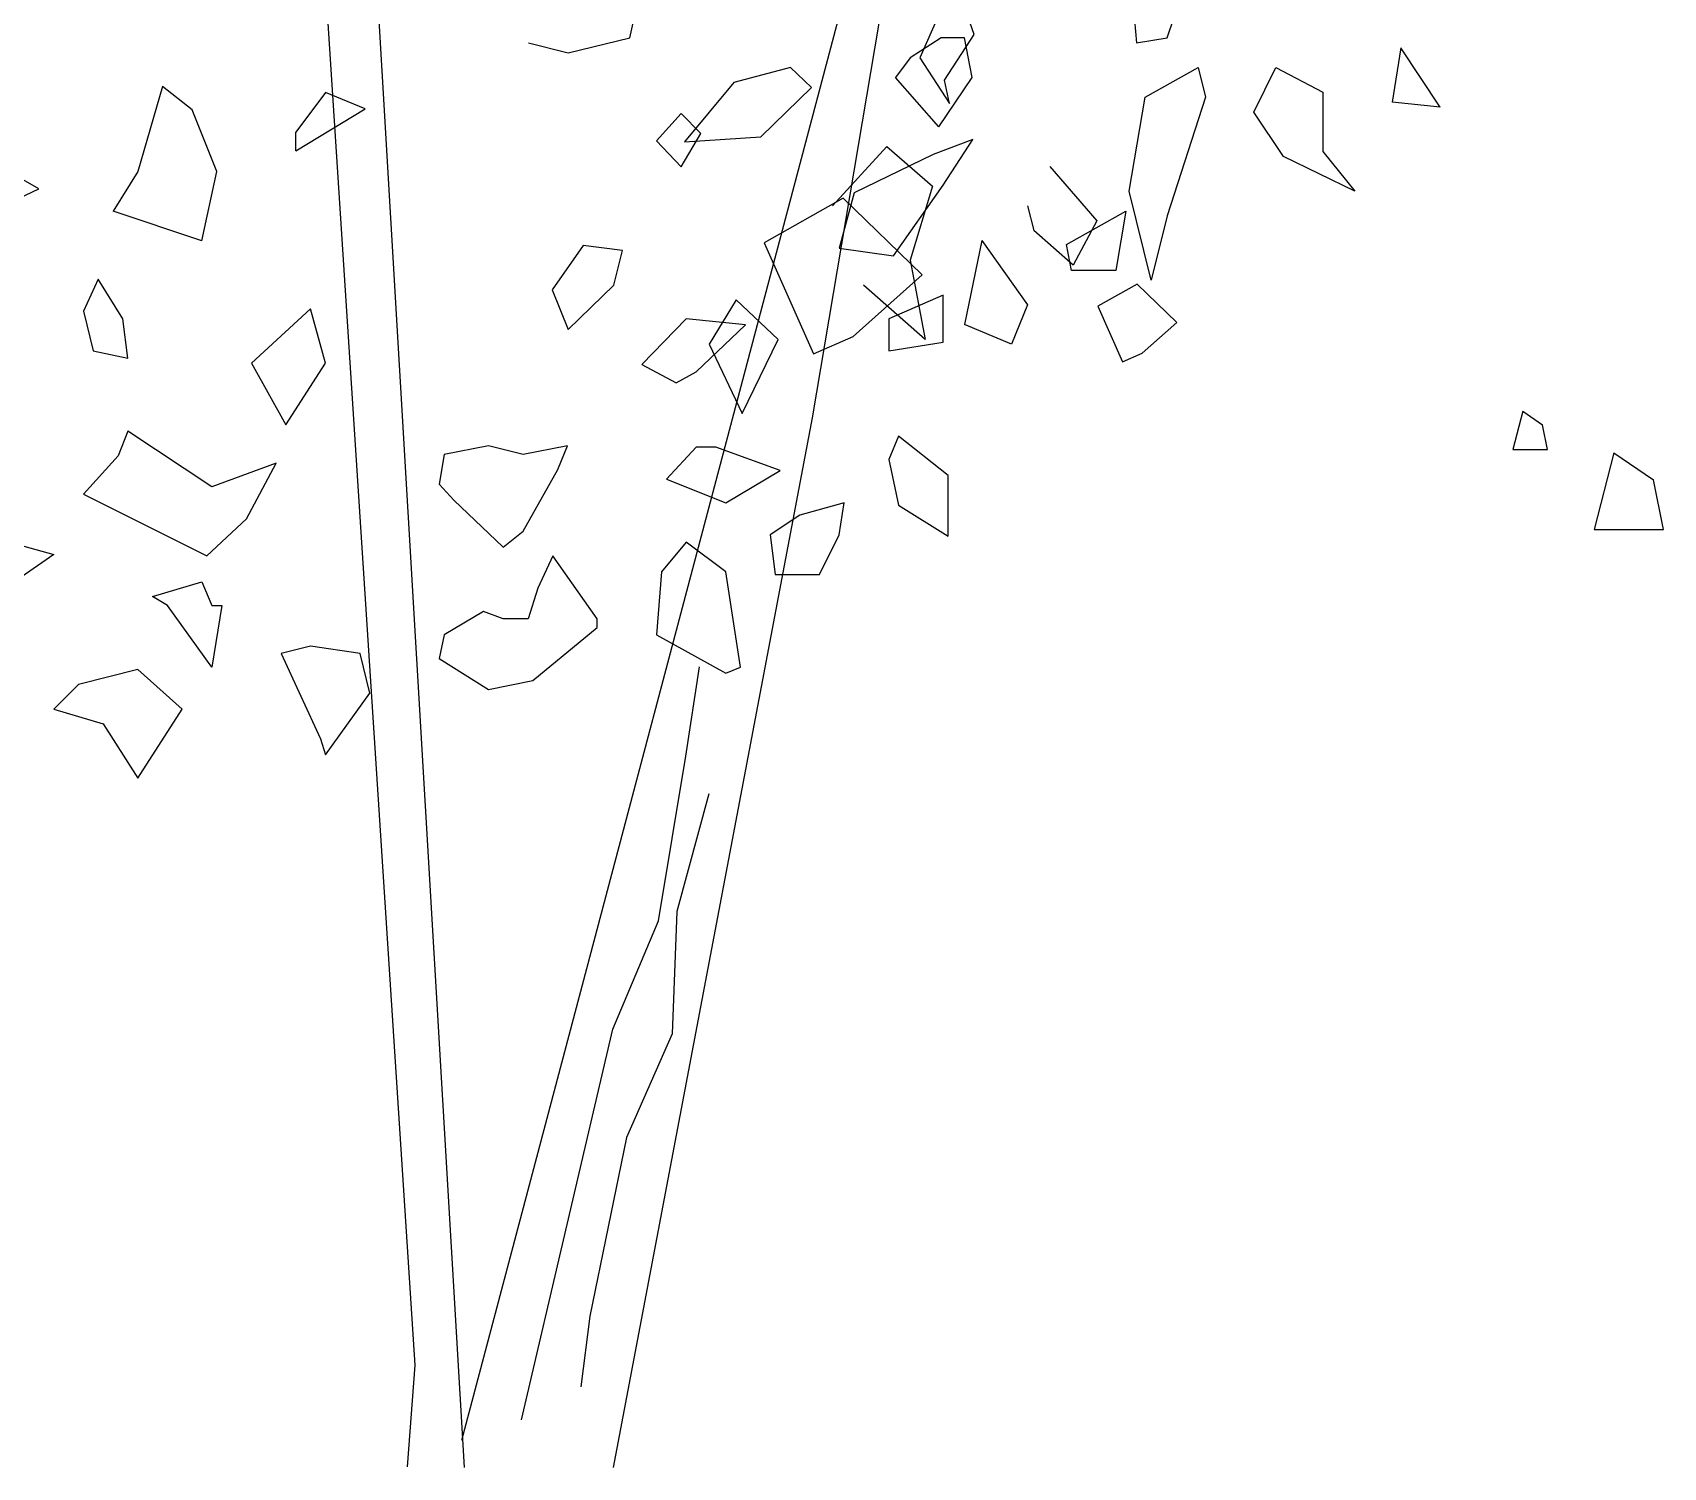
# Model space of a CAD drawing. Header units: millimetres. Extents: x 452.6 to 454.46, y 2596.55 to 2597.55.
# Drawn here: x 453.0434 to 453.3013, y 2596.5512 to 2596.778 of the extents above; entities that cross this region are included whole.
import ezdxf

# ---------------------------------------------------------------- set-up
doc = ezdxf.new("R2010")
doc.units = ezdxf.units.MM
doc.header["$LTSCALE"] = 10
doc.layers.add('Vegetais', color=94, linetype='Continuous')

msp = doc.modelspace()

# ---------------------------------------------------------------- linework, layer by layer
at = {"layer": 'Vegetais', "color": 34}
for p, q in [((453.11168, 2596.55116), (453.09596, 2596.81825)), ((453.08808, 2596.81016), (453.10383, 2596.56734)), ((453.16674, 2596.71708), (453.18246, 2596.81016)), ((453.11127, 2596.55548), (453.17658, 2596.80179)), ((453.13527, 2596.55116), (453.16674, 2596.71708)), ((453.14527, 2596.63906), (453.14452, 2596.61971)), ((453.13515, 2596.62046), (453.14236, 2596.63757)), ((453.12068, 2596.5587), (453.13515, 2596.62046)), ((453.14452, 2596.61971), (453.1373, 2596.60334)), ((453.1373, 2596.60334), (453.13443, 2596.58921)), ((453.13443, 2596.58921), (453.13152, 2596.57507)), ((453.13152, 2596.57507), (453.13008, 2596.56391)), ((453.10383, 2596.56734), (453.10261, 2596.55127))]:
    msp.add_line(p, q, dxfattribs=at)
at = {"layer": 'Vegetais'}
for p, q in [((453.21677, 2596.79044), (453.21793, 2596.77638)), ((453.18918, 2596.78649), (453.18371, 2596.77399)), ((453.1923, 2596.77771), (453.18918, 2596.78649)), ((453.2228, 2596.77716), (453.22515, 2596.78419)), ((453.13786, 2596.77716), (453.13902, 2596.78263)), ((453.12183, 2596.77638), (453.12808, 2596.77481)), ((453.12808, 2596.77481), (453.13786, 2596.77716)), ((453.18708, 2596.77716), (453.18218, 2596.77403)), ((453.19077, 2596.77716), (453.18708, 2596.77716)), ((453.18761, 2596.77047), (453.1923, 2596.77771)), ((453.19196, 2596.77091), (453.19077, 2596.77716)), ((453.21793, 2596.77638), (453.2228, 2596.77716)), ((453.25974, 2596.77559), (453.25836, 2596.767)), ((453.26599, 2596.76622), (453.25974, 2596.77559)), ((453.18218, 2596.77403), (453.17983, 2596.77091)), ((453.18371, 2596.77399), (453.1884, 2596.76677)), ((453.16324, 2596.77247), (453.15427, 2596.77013)), ((453.16655, 2596.76934), (453.16324, 2596.77247)), ((453.18668, 2596.76309), (453.17983, 2596.77091)), ((453.18668, 2596.76309), (453.19196, 2596.77091)), ((453.1884, 2596.76677), (453.18761, 2596.77047)), ((453.2193, 2596.76778), (453.22771, 2596.77247)), ((453.22771, 2596.77247), (453.22886, 2596.76778)), ((453.23649, 2596.76544), (453.23999, 2596.77247)), ((453.23999, 2596.77247), (453.24743, 2596.76856)), ((453.06393, 2596.76948), (453.06002, 2596.75602)), ((453.06861, 2596.76578), (453.06393, 2596.76948)), ((453.08971, 2596.76852), (453.08502, 2596.76227)), ((453.09596, 2596.76597), (453.08971, 2596.76852)), ((453.15427, 2596.77013), (453.14646, 2596.76075)), ((453.15855, 2596.76153), (453.16655, 2596.76934)), ((453.21677, 2596.75294), (453.2193, 2596.76778)), ((453.22886, 2596.76778), (453.2228, 2596.74903)), ((453.24743, 2596.76856), (453.24743, 2596.75919)), ((453.07252, 2596.75602), (453.06861, 2596.76578)), ((453.08502, 2596.75933), (453.09596, 2596.76597)), ((453.14596, 2596.76519), (453.14205, 2596.76089)), ((453.14908, 2596.76206), (453.14596, 2596.76519)), ((453.24118, 2596.75841), (453.23649, 2596.76544)), ((453.26599, 2596.76622), (453.25836, 2596.767)), ((453.08502, 2596.75933), (453.08502, 2596.76227)), ((453.14205, 2596.76089), (453.14596, 2596.7568)), ((453.14596, 2596.7568), (453.14908, 2596.76206)), ((453.14646, 2596.76075), (453.15855, 2596.76153)), ((453.19205, 2596.76109), (453.1858, 2596.75875)), ((453.18736, 2596.75386), (453.19205, 2596.76109)), ((453.0444, 2596.75328), (453.03346, 2596.75953)), ((453.1699, 2596.75059), (453.17849, 2596.75997)), ((453.1858, 2596.75875), (453.1733, 2596.75269)), ((453.17849, 2596.75997), (453.18571, 2596.75372)), ((453.25249, 2596.75294), (453.24118, 2596.75841)), ((453.24743, 2596.75919), (453.25249, 2596.75294)), ((453.06002, 2596.75602), (453.05611, 2596.74977)), ((453.07018, 2596.74508), (453.07252, 2596.75602)), ((453.20427, 2596.75684), (453.21168, 2596.74825)), ((453.03893, 2596.75073), (453.0444, 2596.75328)), ((453.1733, 2596.75269), (453.17096, 2596.74391)), ((453.17955, 2596.74273), (453.18736, 2596.75386)), ((453.18571, 2596.75372), (453.18218, 2596.742)), ((453.22027, 2596.73888), (453.21677, 2596.75294)), ((453.07018, 2596.74508), (453.05611, 2596.74977)), ((453.17158, 2596.7518), (453.15908, 2596.74477)), ((453.18408, 2596.73969), (453.17158, 2596.7518)), ((453.20074, 2596.75059), (453.20171, 2596.74669)), ((453.2069, 2596.74448), (453.21627, 2596.74977)), ((453.21627, 2596.74977), (453.21471, 2596.74039)), ((453.21168, 2596.74825), (453.20796, 2596.74122)), ((453.2228, 2596.74903), (453.22027, 2596.73888)), ((453.15908, 2596.74477), (453.1669, 2596.72719)), ((453.19352, 2596.74513), (453.19077, 2596.73184)), ((453.19352, 2596.74513), (453.20074, 2596.73497)), ((453.20796, 2596.74122), (453.20171, 2596.74669)), ((453.13043, 2596.74434), (453.12555, 2596.73731)), ((453.13668, 2596.74356), (453.13043, 2596.74434)), ((453.1353, 2596.73809), (453.13668, 2596.74356)), ((453.17096, 2596.74391), (453.17955, 2596.74273)), ((453.18218, 2596.742), (453.18452, 2596.7295)), ((453.20768, 2596.74039), (453.2069, 2596.74448)), ((453.17315, 2596.72993), (453.18408, 2596.73969)), ((453.21471, 2596.74039), (453.20768, 2596.74039)), ((453.05377, 2596.73902), (453.05143, 2596.73394)), ((453.05768, 2596.73277), (453.05377, 2596.73902)), ((453.12555, 2596.73731), (453.12808, 2596.73106)), ((453.12808, 2596.73106), (453.1353, 2596.73809)), ((453.18452, 2596.7295), (453.17477, 2596.73809)), ((453.21808, 2596.73825), (453.21183, 2596.73474)), ((453.22433, 2596.73219), (453.21808, 2596.73825)), ((453.08736, 2596.73433), (453.07799, 2596.72573)), ((453.08971, 2596.72573), (453.08736, 2596.73433)), ((453.15465, 2596.73575), (453.15036, 2596.72872)), ((453.1613, 2596.7295), (453.15465, 2596.73575)), ((453.18736, 2596.73648), (453.17877, 2596.73277)), ((453.18736, 2596.72906), (453.18736, 2596.73648)), ((453.20074, 2596.73497), (453.19821, 2596.72872)), ((453.21183, 2596.73474), (453.21574, 2596.72594)), ((453.05143, 2596.73394), (453.05299, 2596.72769)), ((453.05846, 2596.72652), (453.05768, 2596.73277)), ((453.14674, 2596.73277), (453.13971, 2596.72555)), ((453.15611, 2596.7318), (453.14674, 2596.73277)), ((453.1483, 2596.72438), (453.15611, 2596.7318)), ((453.17877, 2596.73277), (453.17877, 2596.72769)), ((453.19821, 2596.72872), (453.19077, 2596.73184)), ((453.21886, 2596.72732), (453.22433, 2596.73219)), ((453.15561, 2596.71778), (453.1613, 2596.7295)), ((453.1669, 2596.72719), (453.17315, 2596.72993)), ((453.17877, 2596.72769), (453.18736, 2596.72906)), ((453.05299, 2596.72769), (453.05846, 2596.72652)), ((453.15036, 2596.72872), (453.15561, 2596.71778)), ((453.21574, 2596.72594), (453.21886, 2596.72732)), ((453.07799, 2596.72573), (453.08346, 2596.71597)), ((453.08346, 2596.71597), (453.08971, 2596.72573)), ((453.13971, 2596.72555), (453.14518, 2596.72261)), ((453.14518, 2596.72261), (453.1483, 2596.72438)), ((453.27902, 2596.71813), (453.27746, 2596.71208)), ((453.27902, 2596.71813), (453.28215, 2596.71599)), ((453.05846, 2596.715), (453.0569, 2596.71109)), ((453.07174, 2596.7062), (453.05846, 2596.715)), ((453.18033, 2596.71422), (453.17877, 2596.7105)), ((453.18815, 2596.70797), (453.18033, 2596.71422)), ((453.28293, 2596.71208), (453.28215, 2596.71599)), ((453.0569, 2596.71109), (453.05143, 2596.70503)), ((453.10846, 2596.71128), (453.10768, 2596.70659)), ((453.11549, 2596.71266), (453.10846, 2596.71128)), ((453.12096, 2596.71128), (453.11549, 2596.71266)), ((453.12799, 2596.71266), (453.12096, 2596.71128)), ((453.12643, 2596.70894), (453.12799, 2596.71266)), ((453.1483, 2596.71245), (453.14361, 2596.70738)), ((453.15143, 2596.71245), (453.1483, 2596.71245)), ((453.16158, 2596.70875), (453.15143, 2596.71245)), ((453.27746, 2596.71208), (453.28293, 2596.71208)), ((453.29346, 2596.71157), (453.29033, 2596.69946)), ((453.29346, 2596.71157), (453.29971, 2596.70727)), ((453.0819, 2596.70992), (453.07174, 2596.7062)), ((453.07721, 2596.70113), (453.0819, 2596.70992)), ((453.12096, 2596.69917), (453.12643, 2596.70894)), ((453.15299, 2596.70367), (453.16158, 2596.70875)), ((453.17877, 2596.7105), (453.18033, 2596.70328)), ((453.10768, 2596.70659), (453.11002, 2596.70406)), ((453.14361, 2596.70738), (453.15299, 2596.70367)), ((453.18815, 2596.69839), (453.18815, 2596.70797)), ((453.30127, 2596.69946), (453.29971, 2596.70727)), ((453.05143, 2596.70503), (453.06158, 2596.69995)), ((453.11002, 2596.70406), (453.11783, 2596.69664)), ((453.17174, 2596.70367), (453.16471, 2596.70172)), ((453.17096, 2596.69859), (453.17174, 2596.70367)), ((453.18033, 2596.70328), (453.18815, 2596.69839)), ((453.07096, 2596.69527), (453.07721, 2596.70113)), ((453.16471, 2596.70172), (453.16002, 2596.69859)), ((453.03346, 2596.69917), (453.04674, 2596.69547)), ((453.06158, 2596.69995), (453.07096, 2596.69527)), ((453.11783, 2596.69664), (453.12096, 2596.69917)), ((453.16002, 2596.69859), (453.1608, 2596.69234)), ((453.16783, 2596.69234), (453.17096, 2596.69859)), ((453.29033, 2596.69946), (453.30127, 2596.69946)), ((453.14674, 2596.69742), (453.14283, 2596.69273)), ((453.15299, 2596.69273), (453.14674, 2596.69742)), ((453.04674, 2596.69547), (453.03971, 2596.69058)), ((453.12565, 2596.69527), (453.1233, 2596.69019)), ((453.13268, 2596.68531), (453.12565, 2596.69527)), ((453.06236, 2596.68883), (453.07018, 2596.69117)), ((453.07018, 2596.69117), (453.07174, 2596.68745)), ((453.14283, 2596.69273), (453.14205, 2596.68277)), ((453.15533, 2596.67769), (453.15299, 2596.69273)), ((453.1608, 2596.69234), (453.16783, 2596.69234)), ((453.06471, 2596.68745), (453.06236, 2596.68883)), ((453.1233, 2596.69019), (453.12174, 2596.68531)), ((453.07174, 2596.67769), (453.06471, 2596.68745)), ((453.0733, 2596.68745), (453.07174, 2596.67769)), ((453.07174, 2596.68745), (453.0733, 2596.68745)), ((453.11471, 2596.68648), (453.10846, 2596.68277)), ((453.11783, 2596.68531), (453.11471, 2596.68648)), ((453.12174, 2596.68531), (453.11783, 2596.68531)), ((453.13268, 2596.68394), (453.13268, 2596.68531)), ((453.10846, 2596.68277), (453.10768, 2596.67906)), ((453.12252, 2596.67555), (453.13268, 2596.68394)), ((453.14205, 2596.68277), (453.15299, 2596.67672)), ((453.08736, 2596.68102), (453.08268, 2596.67984)), ((453.09518, 2596.67984), (453.08736, 2596.68102)), ((453.08268, 2596.67984), (453.08893, 2596.66636)), ((453.09674, 2596.67359), (453.09518, 2596.67984)), ((453.10768, 2596.67906), (453.11549, 2596.67417)), ((453.14671, 2596.66361), (453.14886, 2596.67774)), ((453.15299, 2596.67672), (453.15533, 2596.67769)), ((453.05065, 2596.67495), (453.04674, 2596.67105)), ((453.06002, 2596.6773), (453.05065, 2596.67495)), ((453.06705, 2596.67105), (453.06002, 2596.6773)), ((453.11549, 2596.67417), (453.12252, 2596.67555)), ((453.08971, 2596.66383), (453.09674, 2596.67359)), ((453.04674, 2596.67105), (453.05455, 2596.6687)), ((453.06002, 2596.66011), (453.06705, 2596.67105)), ((453.05455, 2596.6687), (453.06002, 2596.66011)), ((453.08893, 2596.66636), (453.08971, 2596.66383)), ((453.14236, 2596.63757), (453.14671, 2596.66361)), ((453.15033, 2596.65766), (453.14527, 2596.63906))]:
    msp.add_line(p, q, dxfattribs=at)

doc.saveas('drawing.dxf')
